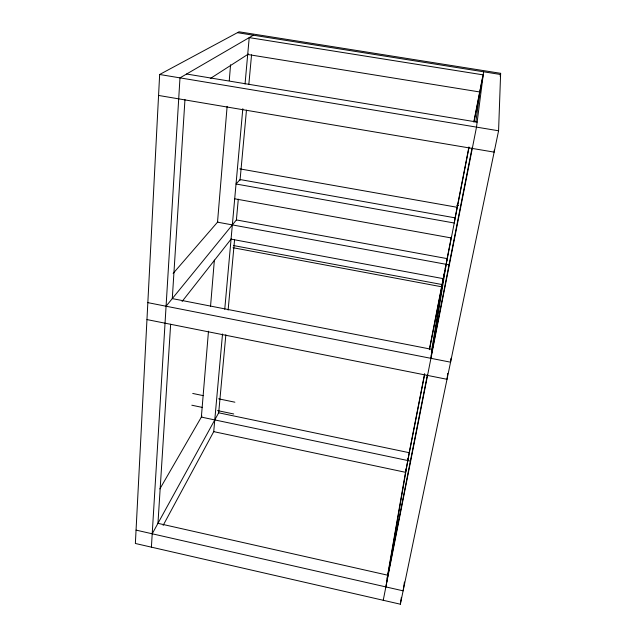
<?xml version="1.0" encoding="UTF-8"?>
<svg xmlns="http://www.w3.org/2000/svg" width="636" height="636" viewBox="0 0 636 636"><rect width="100%" height="100%" fill="white"/><g stroke="black" fill="none" stroke-linecap="round" stroke-linejoin="round"><path stroke-width="0.95" d="M498.576 130.785L500.635 73.323L239.049 31.8L159.652 74.492L135.365 543.478L400.346 604.2L498.576 130.785L159.652 74.492M494.244 150.168L494.148 152.131L158.563 95.448M151.4 547.151L179.98 77.862L253.351 35.211M170.647 324.225L157.959 523.325L387.896 575.246M184.965 99.566L172.284 298.602L432.369 349.458M208.481 331.189L201.358 417.097L410.649 461.14M210.524 306.504L214.372 260.092M227.124 106.339L217.52 222.171L448.952 264.83M229.262 80.597L230.574 64.761M222.52 333.972L213.72 431.637L405.514 472.31L424.737 373.984M224.746 309.279L242.817 108.661M245.035 84.039L249.217 37.611L483.209 74.881L473.971 122.168M152.211 533.787L218.689 412.796L225.852 334.759M228.125 310.066L234.557 239.923M166.068 306.226L236.393 219.937L238.301 199.171M240.026 180.386L246.466 110.171M248.827 84.461L251.554 54.799M451.027 358.275L450.558 362.186L147.838 302.641M447.736 373.427L447.013 379.295L146.964 319.582M483.606 71.796L476.499 127.113L383.238 600.281M475.847 121.969L480.315 88.642L473.868 121.667M404.424 582.019L403.121 590.836L136.056 530.114M400.346 604.2L401.372 597.355M430.93 358.33L447.1 258.614L236.393 219.937M431.55 350.985L444.174 273.774M386.982 578.76L387.324 576.804M387.666 574.849L406.134 468.764M385.877 586.917L409.179 452.689L424.57 373.928M407.66 460.456L408.042 458.516M429.316 349.617L444.143 273.766M444.333 272.796L444.699 270.904M445.073 269.012L445.438 267.128M446.552 261.452L451.274 237.244M454.883 218.792L468.931 146.916M480.498 87.704L482.327 78.347M429.491 349.673L469.018 147.48M386.601 581.861L386.966 579.976M387.34 578.084L427.328 375.057M431.073 356.017L431.447 354.141M431.812 352.272L472.063 147.878M500.238 75.263L500.635 73.323M500.198 76.431L500.588 74.492L237.419 32.675M163.142 525.384L213.871 431.375M159.851 488.941L201.97 416.031M182.095 301.464L231.448 238.651M173.135 273.424L217.886 221.749M210.278 78.546L248.501 53.965M247.698 54.481L479.87 91.989M186.594 74.014L477.143 122.088M456.608 205.269L458.564 205.611M239.748 168.858L457.419 207.336M234.7 198.79L451.329 237.959M231.067 239.136L443.372 278.671M233.674 245.583L442.521 284.634M233.038 247.722L442.274 286.908M192.74 393.453L203.274 395.64M218.601 398.82L234.883 402.198M191.826 405.219L202.296 407.414M217.528 410.594L233.714 413.98M218.689 412.796L409.179 452.689M455.066 217.846L454.247 223.021L236.028 184.003L240.098 179.551L455.066 217.846"/></g></svg>
